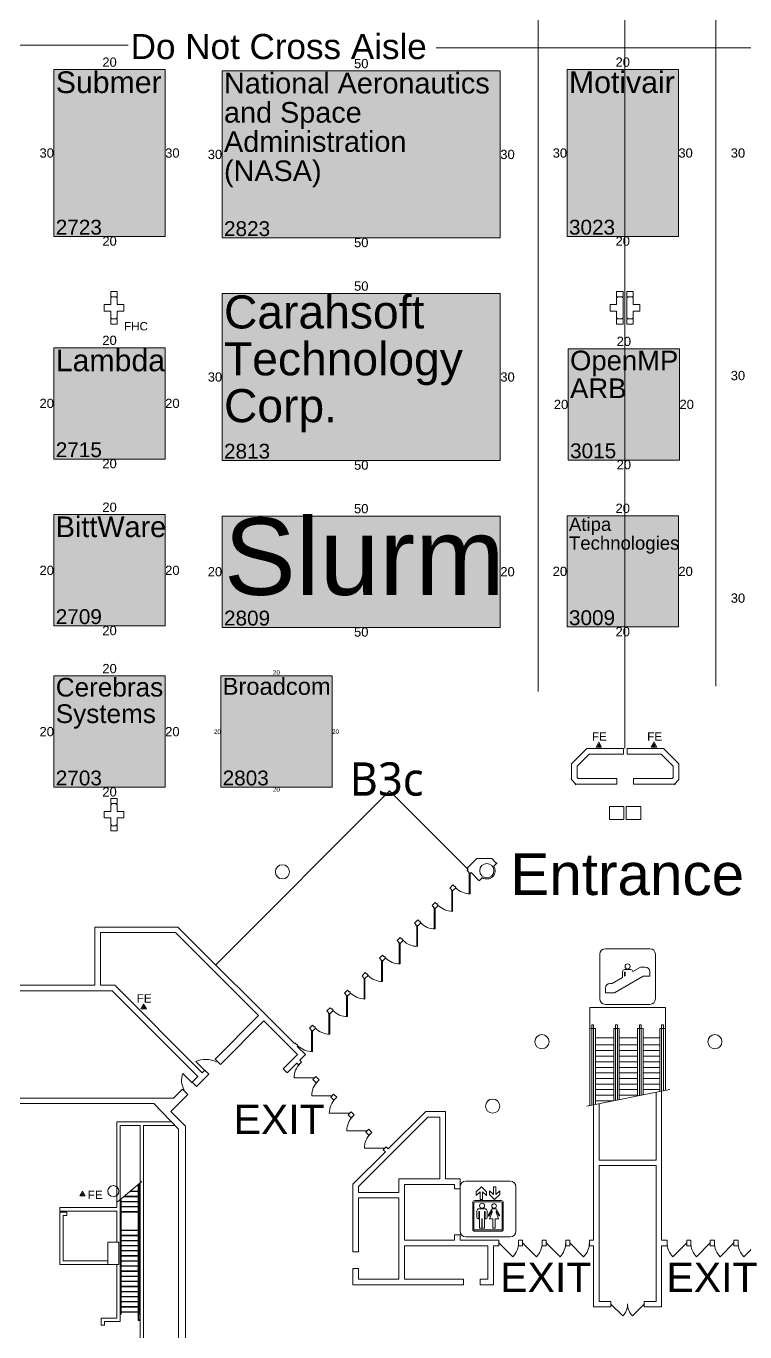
# Model space of a CAD drawing. Header units: inches. Extents: x -357 to 23496, y 116 to 10306.
# Drawn here: x 11485 to 13035, y 2562 to 5379 of the extents above; entities that cross this region are included whole.
import ezdxf
from ezdxf.enums import TextEntityAlignment as Align

# ---------------------------------------------------------------- set-up
doc = ezdxf.new("R2010")
doc.units = ezdxf.units.IN
doc.header["$MEASUREMENT"] = 0
for name, color, linetype, true_color in [('Airwall', 7, 'Continuous', 0xffffff), ('BOOTH_DIMENSION', 7, 'Continuous', 0x000000), ('BOOTH_NUMBER', 7, 'Continuous', 0x000000), ('BOOTHLAYER', 7, 'Continuous', 0x000000), ('Building', 7, 'Continuous', 0xffffff), ('Columns', 7, 'Continuous', 0xffffff), ('COMPANY_NAME', 7, 'Continuous', 0x000000), ('DRAWINGLAYER', 7, 'Continuous', 0xffffff), ('Exit Text', 7, 'Continuous', 0xffffff), ('Fire', 7, 'Continuous', 0xffffff), ('HIGHLIGHT_SCHEME', 7, 'Continuous', 0x000000), ('Symbols', 7, 'Continuous', 0xffffff), ('Text', 7, 'Continuous', 0xffffff)]:
    doc.layers.add(name, color=color, linetype=linetype, true_color=true_color)
doc.styles.add('Arial', font='Arial.ttf')
doc.styles.add('Trebuchet MS', font='trebuc.ttf')

msp = doc.modelspace()

# ---------------------------------------------------------------- hatches: boundary and pattern name
at = {"layer": 'HIGHLIGHT_SCHEME', "true_color": 0xe3923d, "transparency": 33554687}
for points in [[(11544.5, 5284.9), (11784.5, 5284.9), (11784.5, 4924.9), (11544.5, 4924.9)], [(11907.4, 5281.8), (12507.4, 5281.8), (12507.4, 4921.8), (11907.4, 4921.8)], [(12651.5, 5284.9), (12891.5, 5284.9), (12891.5, 4924.9), (12651.5, 4924.9)], [(11907.4, 4801.8), (12507.4, 4801.8), (12507.4, 4441.8), (11907.4, 4441.8)], [(11544.5, 4684.9), (11784.5, 4684.9), (11784.5, 4444.9), (11544.5, 4444.9)], [(12653.9, 4682.6), (12893.9, 4682.6), (12893.9, 4442.6), (12653.9, 4442.6)], [(11544.5, 4324.9), (11784.5, 4324.9), (11784.5, 4084.9), (11544.5, 4084.9)], [(11907.4, 4321.8), (12507.4, 4321.8), (12507.4, 4081.8), (11907.4, 4081.8)], [(12651.5, 4322.6), (12891.5, 4322.6), (12891.5, 4082.6), (12651.5, 4082.6)], [(11544.5, 3976.9), (11784.5, 3976.9), (11784.5, 3736.9), (11544.5, 3736.9)], [(11904.5, 3976.9), (12144.5, 3976.9), (12144.5, 3736.9), (11904.5, 3736.9)]]:
    msp.add_hatch(color=33, dxfattribs=at).paths.add_polyline_path(points, flags=0)

# ---------------------------------------------------------------- linework, layer by layer
at = {"layer": 'Airwall', "color": 4, "lineweight": 5, "transparency": 33554687}
msp.add_lwpolyline([(12776.3, 7245.3), (12776.3, 3820.5)], dxfattribs=at).dxf.unprotected_set("ltscale", 0)
at = {"layer": 'BOOTHLAYER', "color": 7, "lineweight": 5}
for points in [[(11544.5, 5284.9), (11784.5, 5284.9), (11784.5, 4924.9), (11544.5, 4924.9)], [(11907.4, 5281.8), (12507.4, 5281.8), (12507.4, 4921.8), (11907.4, 4921.8)], [(12651.5, 5284.9), (12891.5, 5284.9), (12891.5, 4924.9), (12651.5, 4924.9)], [(11907.4, 4801.8), (12507.4, 4801.8), (12507.4, 4441.8), (11907.4, 4441.8)], [(11544.5, 4684.9), (11784.5, 4684.9), (11784.5, 4444.9), (11544.5, 4444.9)], [(12653.9, 4682.6), (12893.9, 4682.6), (12893.9, 4442.6), (12653.9, 4442.6)], [(11544.5, 4324.9), (11784.5, 4324.9), (11784.5, 4084.9), (11544.5, 4084.9)], [(11907.4, 4321.8), (12507.4, 4321.8), (12507.4, 4081.8), (11907.4, 4081.8)], [(12651.5, 4322.6), (12891.5, 4322.6), (12891.5, 4082.6), (12651.5, 4082.6)], [(11544.5, 3976.9), (11784.5, 3976.9), (11784.5, 3736.9), (11544.5, 3736.9)], [(11904.5, 3976.9), (12144.5, 3976.9), (12144.5, 3736.9), (11904.5, 3736.9)]]:
    msp.add_lwpolyline(points, close=True, dxfattribs=at)
at = {"layer": 'Building', "color": 18, "lineweight": 5, "true_color": 0x000000, "transparency": 33554687}
for points in [[(12670.5, 3743.7), (12758.7, 3743.7), (12758.7, 3755.7), (12675.4, 3755.7), (12672.9, 3758.2), (12672.9, 3782.3), (12699.1, 3808.5), (12773.2, 3808.5), (12773.2, 3820.5), (12694.2, 3820.5), (12660.9, 3787.3), (12660.9, 3753.3), (12670.5, 3743.7), (12669.1, 3742.3)], [(12883, 3743.7), (12892.5, 3753.3), (12892.5, 3787.3), (12859.3, 3820.5), (12781.3, 3820.5), (12781.3, 3808.5), (12854.3, 3808.5), (12880.5, 3782.3), (12880.5, 3758.2), (12878, 3755.7), (12794.7, 3755.7), (12794.7, 3743.7), (12883, 3743.7), (12884.4, 3742.3)], [(12268.1, 3728.9), (11893.4, 3354.1)], [(12437.8, 3559.2), (12268.1, 3728.9)], [(12499.4, 3572.6), (12489.1, 3582.9), (12456.6, 3582.9), (12435.4, 3561.7)], [(12436.1, 3557.4), (12437.8, 3559.2)], [(12439.6, 3553.9), (12436.1, 3557.4)], [(12438.9, 3553.2), (12439.6, 3553.9)], [(12440.3, 3551.8), (12438.9, 3553.2)], [(12441, 3552.5), (12440.3, 3551.8)], [(12440.4, 3507.1), (12440.4, 3551.1)], [(12440.4, 3551.1), (12442.4, 3551.1)], [(12442.4, 3551.1), (12441, 3552.5)], [(12444.2, 3552.8), (12442.4, 3551.1)], [(12442.4, 3551.1), (12442.4, 3507.1)], [(12461.9, 3535.2), (12444.2, 3552.8)], [(12500.8, 3574), (12493.5, 3566.8)], [(12405, 3526.3), (12398.2, 3519.6)], [(12408.5, 3522.8), (12405, 3526.3)], [(12409.2, 3523.5), (12408.5, 3522.8)], [(12410.6, 3522.1), (12409.2, 3523.5)], [(12409.9, 3521.4), (12410.6, 3522.1)], [(12411.3, 3520), (12409.9, 3521.4)], [(12468.6, 3541.9), (12461.9, 3535.2)], [(12398.2, 3519.6), (12401.8, 3516.1)], [(12401.8, 3516.1), (12401.1, 3515.4)], [(12401.1, 3515.4), (12402.5, 3514)], [(12402.5, 3514), (12403.2, 3514.7)], [(12402.6, 3469.3), (12402.6, 3513.2)], [(12402.6, 3513.2), (12404.6, 3513.2)], [(12403.2, 3514.7), (12404.6, 3513.2)], [(12404.6, 3513.2), (12411.3, 3520)], [(12404.6, 3513.2), (12404.6, 3469.2)], [(12367.1, 3488.5), (12360.4, 3481.8)], [(12360.4, 3481.8), (12364, 3478.2)], [(12364, 3478.2), (12363.2, 3477.5)], [(12363.2, 3477.5), (12364.7, 3476.1)], [(12364.7, 3476.1), (12365.4, 3476.8)], [(12364.8, 3431.5), (12364.8, 3475.4)], [(12364.8, 3475.4), (12366.8, 3475.4)], [(12365.4, 3476.8), (12366.8, 3475.4)], [(12366.8, 3475.4), (12373.5, 3482.1)], [(12366.8, 3475.4), (12366.8, 3431.4)], [(12370.7, 3485), (12367.1, 3488.5)], [(12371.4, 3485.7), (12370.7, 3485)], [(12372.8, 3484.3), (12371.4, 3485.7)], [(12372.1, 3483.5), (12372.8, 3484.3)], [(12373.5, 3482.1), (12372.1, 3483.5)], [(12329.3, 3450.7), (12322.6, 3444)], [(12322.6, 3444), (12326.1, 3440.4)], [(12326.1, 3440.4), (12325.4, 3439.7)], [(12325.4, 3439.7), (12326.8, 3438.3)], [(12326.8, 3438.3), (12327.5, 3439)], [(12327, 3393.6), (12327, 3437.6)], [(12327, 3437.6), (12329, 3437.6)], [(12327.5, 3439), (12329, 3437.6)], [(12329, 3437.6), (12335.7, 3444.3)], [(12329, 3437.6), (12329, 3393.6)], [(12332.8, 3447.1), (12329.3, 3450.7)], [(12333.5, 3447.8), (12332.8, 3447.1)], [(12335, 3446.4), (12333.5, 3447.8)], [(12334.3, 3445.7), (12335, 3446.4)], [(12335.7, 3444.3), (12334.3, 3445.7)], [(11633.1, 3309.9), (11633.1, 3435.5)], [(11633.1, 3435.5), (11812.1, 3435.5)], [(11807.1, 3423.5), (11645.1, 3423.5)], [(11645.1, 3423.5), (11645.1, 3309.9)], [(11986.1, 3244.4), (11807.1, 3423.5)], [(11812.1, 3435.5), (12063.1, 3184.4)], [(12291.5, 3412.8), (12284.8, 3406.1)], [(12295, 3409.3), (12291.5, 3412.8)], [(12295.7, 3410), (12295, 3409.3)], [(12297.1, 3408.6), (12295.7, 3410)], [(12296.4, 3407.9), (12297.1, 3408.6)], [(12297.8, 3406.5), (12296.4, 3407.9)], [(12284.8, 3406.1), (12288.3, 3402.6)], [(12288.3, 3402.6), (12287.6, 3401.9)], [(12287.6, 3401.9), (12289, 3400.5)], [(12289, 3400.5), (12289.7, 3401.2)], [(12289.1, 3355.8), (12289.1, 3399.8)], [(12289.1, 3399.8), (12291.1, 3399.8)], [(12289.7, 3401.2), (12291.1, 3399.8)], [(12291.1, 3399.8), (12297.8, 3406.5)], [(12291.1, 3399.8), (12291.1, 3355.8)], [(12253.6, 3375), (12246.9, 3368.3)], [(12246.9, 3368.3), (12250.5, 3364.8)], [(12250.5, 3364.8), (12249.8, 3364)], [(12249.8, 3364), (12251.2, 3362.6)], [(12251.2, 3362.6), (12251.9, 3363.3)], [(12251.3, 3318), (12251.3, 3361.9)], [(12251.3, 3361.9), (12253.3, 3361.9)], [(12251.9, 3363.3), (12253.3, 3361.9)], [(12253.3, 3361.9), (12260, 3368.6)], [(12253.3, 3361.9), (12253.3, 3317.9)], [(12257.2, 3371.5), (12253.6, 3375)], [(12257.9, 3372.2), (12257.2, 3371.5)], [(12259.3, 3370.8), (12257.9, 3372.2)], [(12258.6, 3370.1), (12259.3, 3370.8)], [(12260, 3368.6), (12258.6, 3370.1)], [(12215.8, 3337.2), (12209.1, 3330.5)], [(12209.1, 3330.5), (12212.6, 3326.9)], [(12212.6, 3326.9), (12211.9, 3326.2)], [(12211.9, 3326.2), (12213.3, 3324.8)], [(12213.3, 3324.8), (12214, 3325.5)], [(12213.5, 3280.1), (12213.5, 3324.1)], [(12213.5, 3324.1), (12215.5, 3324.1)], [(12214, 3325.5), (12215.5, 3324.1)], [(12215.5, 3324.1), (12222.2, 3330.8)], [(12215.5, 3324.1), (12215.5, 3280.1)], [(12219.4, 3333.6), (12215.8, 3337.2)], [(12220.1, 3334.4), (12219.4, 3333.6)], [(12221.5, 3332.9), (12220.1, 3334.4)], [(12220.8, 3332.2), (12221.5, 3332.9)], [(12222.2, 3330.8), (12220.8, 3332.2)], [(10203.1, 3309.9), (11633.1, 3309.9)], [(11670.4, 3297.9), (10852.4, 3297.9)], [(11645.1, 3309.9), (11675.6, 3309.9)], [(11855, 3113.3), (11670.4, 3297.9)], [(11675.6, 3309.9), (11864.6, 3121)], [(12178, 3299.3), (12171.3, 3292.6)], [(12181.5, 3295.8), (12178, 3299.3)], [(12182.2, 3296.5), (12181.5, 3295.8)], [(12183.6, 3295.1), (12182.2, 3296.5)], [(12182.9, 3294.4), (12183.6, 3295.1)], [(12171.3, 3292.6), (12174.8, 3289.1)], [(12174.8, 3289.1), (12174.1, 3288.4)], [(12174.1, 3288.4), (12175.5, 3287)], [(12175.5, 3287), (12176.2, 3287.7)], [(12175.6, 3242.3), (12175.6, 3286.3)], [(12175.6, 3286.3), (12177.6, 3286.3)], [(12176.2, 3287.7), (12177.6, 3286.3)], [(12177.6, 3286.3), (12184.3, 3293)], [(12177.6, 3286.3), (12177.6, 3242.3)], [(12184.3, 3293), (12182.9, 3294.4)], [(11892.2, 3150.5), (11986.1, 3244.4)], [(12140.2, 3261.5), (12133.4, 3254.8)], [(12133.4, 3254.8), (12137, 3251.3)], [(12137, 3251.3), (12136.3, 3250.6)], [(12136.3, 3250.6), (12137.7, 3249.1)], [(12137.7, 3249.1), (12138.4, 3249.9)], [(12139.8, 3248.4), (12137.8, 3248.4)], [(12137.8, 3248.4), (12137.8, 3204.5)], [(12138.4, 3249.9), (12139.8, 3248.4)], [(12139.8, 3248.4), (12146.5, 3255.2)], [(12139.8, 3204.4), (12139.8, 3248.4)], [(12143.7, 3258), (12140.2, 3261.5)], [(12144.4, 3258.7), (12143.7, 3258)], [(12145.8, 3257.3), (12144.4, 3258.7)], [(12145.1, 3256.6), (12145.8, 3257.3)], [(12146.5, 3255.2), (12145.1, 3256.6)], [(12700.6, 3050.3), (12700.6, 3261.7), (12863.4, 3261.7), (12863.4, 3083)], [(11997.6, 3233), (11903.7, 3139.1)], [(12070.2, 3160.4), (11997.6, 3233)], [(12102.3, 3223.7), (12095.6, 3217)], [(12095.6, 3217), (12099.1, 3213.4)], [(12099.1, 3213.4), (12098.4, 3212.7)], [(12098.4, 3212.7), (12099.9, 3211.3)], [(12099.9, 3211.3), (12100.6, 3212)], [(12102, 3210.6), (12100, 3210.6)], [(12100, 3210.6), (12100, 3166.7)], [(12100.6, 3212), (12102, 3210.6)], [(12102, 3210.6), (12108.7, 3217.3)], [(12102, 3166.6), (12102, 3210.6)], [(12105.9, 3220.2), (12102.3, 3223.7)], [(12106.6, 3220.9), (12105.9, 3220.2)], [(12108, 3219.4), (12106.6, 3220.9)], [(12107.3, 3218.7), (12108, 3219.4)], [(12108.7, 3217.3), (12107.3, 3218.7)], [(12712.6, 3052.7), (12712.6, 3216.6), (12700.6, 3216.6)], [(12708.6, 3051.9), (12708.6, 3224.4), (12704.6, 3224.4), (12704.6, 3051.1)], [(12764, 3063.1), (12764, 3216.6), (12752, 3216.6), (12752, 3060.6)], [(12760, 3062.3), (12760, 3224.4), (12756, 3224.4), (12756, 3061.5)], [(12815.4, 3073.4), (12815.4, 3216.6), (12803.4, 3216.6), (12803.4, 3071)], [(12811.4, 3072.6), (12811.4, 3224.4), (12807.4, 3224.4), (12807.4, 3071.8)], [(12863.4, 3216.6), (12851.4, 3216.6), (12851.4, 3080.6)], [(12859.4, 3082.2), (12859.4, 3224.4), (12855.4, 3224.4), (12855.4, 3081.4)], [(12063.1, 3184.4), (12064.5, 3185.9)], [(12064.5, 3185.9), (12068, 3182.3)], [(12068, 3182.3), (12068.7, 3183)], [(12068.7, 3183), (12070.2, 3181.6)], [(12752, 3196.2), (12712.6, 3196.2)], [(12803.4, 3196.2), (12764, 3196.2)], [(12851.4, 3196.2), (12815.4, 3196.2)], [(12039.1, 3129.4), (12070.2, 3160.4)], [(12070.2, 3181.6), (12069.4, 3180.9)], [(12069.4, 3180.9), (12070.9, 3179.5)], [(12070.9, 3179.5), (12069.4, 3178.1)], [(12069.4, 3178.1), (12087.1, 3160.4)], [(12087.1, 3160.4), (12074.7, 3148)], [(12712.6, 3181.1), (12752, 3181.1)], [(12712.6, 3168.8), (12752, 3168.8)], [(12712.6, 3156.8), (12752, 3156.8)], [(12764, 3181.1), (12803.4, 3181.1)], [(12764, 3168.8), (12803.4, 3168.8)], [(12764, 3156.8), (12803.4, 3156.8)], [(12815.4, 3181.1), (12851.4, 3181.1)], [(12815.4, 3168.8), (12851.4, 3168.8)], [(12815.4, 3156.8), (12851.4, 3156.8)], [(11850.3, 3145.7), (11871.3, 3124.7)], [(11864.6, 3121), (11870.3, 3126.7)], [(11870.3, 3126.7), (11878.9, 3118.1)], [(11903.7, 3139.1), (11892.2, 3150.5)], [(12047.6, 3120.9), (12039.1, 3129.4)], [(12068.4, 3141.7), (12047.6, 3120.9)], [(12072.2, 3137.9), (12068.4, 3141.7)], [(12078.5, 3144.2), (12072.2, 3137.9)], [(12074.7, 3148), (12078.5, 3144.2)], [(12712.6, 3144.8), (12752, 3144.8)], [(12712.6, 3132.8), (12752, 3132.8)], [(12764, 3144.8), (12803.4, 3144.8)], [(12764, 3132.8), (12803.4, 3132.8)], [(12815.4, 3144.8), (12851.4, 3144.8)], [(12815.4, 3132.8), (12851.4, 3132.8)], [(11842.6, 3099.7), (11822.6, 3119.7)], [(11842.6, 3100.9), (11855, 3113.3)], [(11852.2, 3091.4), (11842.6, 3100.9)], [(11878.9, 3118.1), (11852.2, 3091.4)], [(12062.5, 3109.9), (12106.5, 3109.9)], [(12109.7, 3113.1), (12116.7, 3106), (12110.4, 3099.7), (12103.3, 3106.8), (12109.7, 3113.1)], [(12712.6, 3120.8), (12752, 3120.8)], [(12712.6, 3108.8), (12752, 3108.8)], [(12764, 3120.8), (12803.4, 3120.8)], [(12764, 3108.8), (12803.4, 3108.8)], [(12815.4, 3120.8), (12851.4, 3120.8)], [(12815.4, 3108.8), (12851.4, 3108.8)], [(10934.5, 3066.1), (11802.1, 3066.1), (11821.6, 3085.7), (11833.1, 3074.2), (11796.8, 3037.9), (11828, 3005.7), (11828, 2520.7), (11653.7, 2520.7), (11653.7, 2369.1), (11307.7, 2369.1)], [(12144.7, 3071.7), (12100.7, 3071.7)], [(12148.2, 3061.8), (12141.5, 3068.6), (12147.8, 3074.9), (12154.6, 3068.2), (12148.2, 3061.8)], [(12873.1, 3085), (12694, 3049)], [(12855.4, 3081.4), (12855.4, 2760), (12867.4, 2760), (12867.4, 2748), (12855.4, 2748), (12855.4, 2616), (12818, 2616), (12818, 2628), (12843.4, 2628), (12843.4, 2921.3), (12720.5, 2921.3), (12720.5, 2628), (12746, 2628), (12746, 2616), (12708.5, 2616), (12708.5, 2748), (12699.5, 2748), (12699.5, 2760), (12708.5, 2760), (12708.5, 3051.9)], [(12712.6, 3096.8), (12752, 3096.8)], [(12712.6, 3084.8), (12752, 3084.8)], [(12712.6, 3072.8), (12752, 3072.8)], [(12720.5, 3054.3), (12720.5, 2932.7), (12843.4, 2932.7), (12843.4, 3079)], [(12764, 3096.8), (12803.4, 3096.8)], [(12764, 3084.8), (12803.4, 3084.8)], [(12764, 3072.8), (12803.4, 3072.8)], [(12815.4, 3096.8), (12851.4, 3096.8)], [(12815.4, 3084.8), (12851.4, 3084.8)], [(11805.1, 3007.7), (11738, 3007.7), (11738, 2528.4), (11813, 2528.4), (11813, 2999.7), (11759.7, 3054.7), (10934.5, 3054.7)], [(12712.6, 3060.8), (12752, 3060.8)], [(11797.7, 3015.4), (11680.1, 3015.4), (11680.1, 2830.4), (11557.1, 2830.4), (11557.1, 2822.7), (11680.1, 2822.7), (11680.1, 2755.7)], [(12138.5, 3033.9), (12182.5, 3033.9)], [(12179.3, 3030.7), (12186, 3024), (12192.4, 3030.4), (12185.7, 3037.1), (12179.3, 3030.7)], [(12300.5, 2676), (12428.3, 2676), (12428.3, 2664), (12189.6, 2664), (12189.6, 2698.8), (12201.6, 2698.8), (12201.6, 2676), (12288.5, 2676), (12288.5, 2851.1), (12201.6, 2851.1), (12201.6, 2734.8), (12189.6, 2734.8), (12189.6, 2880.7), (12259.5, 2950.6), (12255, 2955.1), (12261.3, 2961.4), (12265.8, 2956.9), (12346.5, 3037.5), (12389, 3037.5), (12389, 2892), (12420.5, 2892), (12420.5, 2871.1), (12408.5, 2871.1), (12408.5, 2880), (12300.5, 2880), (12300.5, 2760), (12408.5, 2760), (12408.5, 2771.6), (12420.5, 2771.6), (12420.5, 2760), (12504.5, 2760), (12504.5, 2748), (12492.5, 2748), (12492.5, 2664), (12464.3, 2664), (12464.3, 2676), (12480.5, 2676), (12480.5, 2748), (12300.5, 2748), (12300.5, 2676)], [(12288.5, 2863.1), (12288.5, 2892), (12377, 2892), (12377, 3025.5), (12351.4, 3025.5), (12201.6, 2875.7), (12201.6, 2863.1), (12288.5, 2863.1)], [(11680.1, 2707.7), (11680.1, 2592), (11646.1, 2592), (11646.1, 2576.4), (11653.7, 2576.4), (11653.7, 2584.4), (11687.7, 2584.4), (11687.7, 3007.7), (11730.4, 3007.7), (11730.4, 2528.4), (11729.1, 2528.4), (11729.1, 2520.7)], [(12220.3, 2996.1), (12176.3, 2996.1)], [(12217.1, 2992.9), (12223.9, 2986.2), (12230.2, 2992.6), (12223.5, 2999.3), (12217.1, 2992.9)], [(12258.2, 2958.3), (12214.2, 2958.3)], [(11681.9, 2842.5), (11734.2, 2886.5)], [(11729.9, 2586.7), (11725.9, 2586.7), (11725.9, 2881.7)], [(11729.9, 2588.7), (11727.9, 2588.7), (11727.9, 2881.7)], [(11730.4, 2600.7), (11728.4, 2600.7), (11728.4, 2881.7)], [(11687.7, 2600.7), (11689.7, 2600.7), (11689.7, 2849.2)], [(11725.9, 2853.7), (11695.3, 2853.7)], [(11725.9, 2854.7), (11696.5, 2854.7)], [(11725.9, 2864.7), (11708.3, 2864.7)], [(11725.9, 2865.7), (11709.5, 2865.7)], [(11660.7, 2707.7), (11660.7, 2755.7), (11684.7, 2755.7), (11684.7, 2707.7), (11557.1, 2707.7), (11557.1, 2820.7), (11572.7, 2820.7), (11572.7, 2813.1), (11564.7, 2813.1), (11564.7, 2715.4), (11660.7, 2715.4)], [(11725.9, 2843.7), (11689.7, 2843.7)], [(11725.9, 2842.7), (11689.7, 2842.7)], [(11725.9, 2832.7), (11689.7, 2832.7)], [(11725.9, 2831.7), (11689.7, 2831.7)], [(11725.9, 2821.7), (11689.7, 2821.7)], [(11725.9, 2820.7), (11689.7, 2820.7)], [(11725.9, 2781.7), (11689.7, 2781.7)], [(11725.9, 2780.7), (11689.7, 2780.7)], [(11725.9, 2770.7), (11689.7, 2770.7)], [(11725.9, 2769.7), (11689.7, 2769.7)], [(12555.5, 2760), (12546.5, 2760), (12546.5, 2748), (12555.5, 2748), (12555.5, 2760)], [(12606.5, 2748), (12597.5, 2748), (12597.5, 2760), (12606.5, 2760), (12606.5, 2748)], [(12657.5, 2760), (12648.5, 2760), (12648.5, 2748), (12657.5, 2748), (12657.5, 2760)], [(12918.4, 2748), (12909.4, 2748), (12909.4, 2760), (12918.4, 2760), (12918.4, 2748)], [(12969.4, 2760), (12960.4, 2760), (12960.4, 2748), (12969.4, 2748), (12969.4, 2760)], [(13020.4, 2748), (13011.4, 2748), (13011.4, 2760), (13020.4, 2760), (13020.4, 2748)], [(11725.9, 2759.7), (11689.7, 2759.7)], [(11725.9, 2758.7), (11689.7, 2758.7)], [(11725.9, 2748.7), (11689.7, 2748.7)], [(11725.9, 2747.7), (11689.7, 2747.7)], [(11725.9, 2737.7), (11689.7, 2737.7)], [(11725.9, 2736.7), (11689.7, 2736.7)], [(12504.5, 2754), (12534.2, 2724.3)], [(12555.5, 2754), (12585.2, 2724.3)], [(12606.5, 2754), (12636.2, 2724.3)], [(12657.5, 2754), (12687.2, 2724.3)], [(12909.4, 2754), (12879.7, 2724.3)], [(12960.4, 2754), (12930.7, 2724.3)], [(13011.4, 2754), (12981.7, 2724.3)], [(13062.4, 2754), (13032.7, 2724.3)], [(11725.9, 2726.7), (11689.7, 2726.7)], [(11725.9, 2725.7), (11689.7, 2725.7)], [(11725.9, 2715.7), (11689.7, 2715.7)], [(11725.9, 2714.7), (11689.7, 2714.7)], [(11725.9, 2704.7), (11689.7, 2704.7)], [(11725.9, 2703.7), (11689.7, 2703.7)], [(11725.9, 2693.7), (11689.7, 2693.7)], [(11725.9, 2692.7), (11689.7, 2692.7)], [(11725.9, 2682.7), (11689.7, 2682.7)], [(11725.9, 2681.7), (11689.7, 2681.7)], [(11725.9, 2671.7), (11689.7, 2671.7)], [(11725.9, 2670.7), (11689.7, 2670.7)], [(11725.9, 2660.7), (11689.7, 2660.7)], [(11725.9, 2659.7), (11689.7, 2659.7)], [(11725.9, 2649.7), (11689.7, 2649.7)], [(11725.9, 2648.7), (11689.7, 2648.7)], [(11725.9, 2638.7), (11689.7, 2638.7)], [(11725.9, 2637.7), (11689.7, 2637.7)], [(11725.9, 2627.7), (11689.7, 2627.7)], [(11725.9, 2626.7), (11689.7, 2626.7)], [(12746, 2622), (12771.4, 2596.6)], [(12792.5, 2596.6), (12818, 2622)], [(11725.9, 2616.7), (11689.7, 2616.7)], [(11725.9, 2615.7), (11689.7, 2615.7)], [(11725.9, 2605.7), (11689.7, 2605.7)], [(11725.9, 2604.7), (11689.7, 2604.7)]]:
    msp.add_lwpolyline(points, dxfattribs=at).dxf.unprotected_set("ltscale", 0)
for centre, radius, start, end in [((12478.4, 3557), 18, -123.1359, 33.1359), ((12442.4, 3551.1), 44, -135, -90), ((12404.6, 3513.2), 44, -135, -90), ((12366.8, 3475.4), 44, -135, -90), ((12329, 3437.6), 44, -135, -90), ((12291.1, 3399.8), 44, -135, -90), ((12253.3, 3361.9), 44, -135, -90), ((12215.5, 3324.1), 44, -135, -90), ((12177.6, 3286.3), 44, -135, -90), ((12139.8, 3248.4), 44, -135, -90), ((12102, 3210.6), 44, -135, -90), ((11871.3, 3098.2), 51.9, 62.5115, 113.9254), ((12106.5, 3109.9), 44, 135, 180), ((11857.6, 3104.9), 38, 157.0943, -147.3362), ((12144.7, 3071.7), 44, 135, 180), ((12182.5, 3033.9), 44, 135, 180), ((12220.3, 2996.1), 44, 135, 180), ((12258.2, 2958.3), 44, 135, 180), ((12504.5, 2754), 42, -45, 1.2385), ((12555.5, 2754), 42, -45, 1.2385), ((12606.5, 2754), 42, -45, 1.2385), ((12657.5, 2754), 42, -45, 1.2385), ((12909.4, 2754), 42, 178.7615, -135), ((12960.4, 2754), 42, 178.7615, -135), ((13011.4, 2754), 42, 178.7615, -135), ((13062.4, 2754), 42, 178.7615, -135), ((12746, 2622), 36, -45, 1.6113), ((12818, 2622), 36, 178.3985, -135)]:
    msp.add_arc(centre, radius, start, end, dxfattribs=at).dxf.unprotected_set("ltscale", 0)
at = {"layer": 'Columns', "color": 6, "lineweight": 5, "transparency": 33554687}
for points in [[(11669, 4746.9), (11669, 4748.9), (11667, 4748.9), (11667, 4763.9), (11653, 4763.9), (11653, 4777.9), (11667, 4777.9), (11667, 4792.9), (11669, 4792.9), (11669, 4794.9)], [(11681, 4794.9), (11667, 4794.9), (11667, 4805.9), (11681, 4805.9), (11681, 4794.9)], [(11679, 4794.9), (11679, 4792.9), (11681, 4792.9), (11681, 4777.9), (11695, 4777.9), (11695, 4763.9), (11681, 4763.9), (11681, 4748.9), (11679, 4748.9), (11679, 4746.9)], [(12760.3, 4794.9), (12760.3, 4792.9), (12758.3, 4792.9), (12758.3, 4777.9), (12744.3, 4777.9), (12744.3, 4763.9), (12758.3, 4763.9), (12758.3, 4748.9), (12760.3, 4748.9), (12760.3, 4746.9)], [(12772.3, 4805.9), (12772.3, 4794.9), (12758.3, 4794.9), (12758.3, 4805.9), (12772.3, 4805.9)], [(12770.3, 4746.9), (12770.3, 4748.9), (12772.3, 4748.9), (12772.3, 4792.9), (12770.3, 4792.9), (12770.3, 4794.9)], [(12794.3, 4794.9), (12780.3, 4794.9), (12780.3, 4805.9), (12794.3, 4805.9), (12794.3, 4794.9)], [(12782.3, 4794.9), (12782.3, 4792.9), (12780.3, 4792.9), (12780.3, 4748.9), (12782.3, 4748.9), (12782.3, 4746.9)], [(12792.3, 4746.9), (12792.3, 4748.9), (12794.3, 4748.9), (12794.3, 4763.9), (12808.3, 4763.9), (12808.3, 4777.9), (12794.3, 4777.9), (12794.3, 4792.9), (12792.3, 4792.9), (12792.3, 4794.9)], [(11681, 4746.9), (11681, 4735.9), (11667, 4735.9), (11667, 4746.9), (11681, 4746.9)], [(12772.3, 4746.9), (12772.3, 4735.9), (12758.3, 4735.9), (12758.3, 4746.9), (12772.3, 4746.9)], [(12794.3, 4746.9), (12780.3, 4746.9), (12780.3, 4735.9), (12794.3, 4735.9), (12794.3, 4746.9)], [(11669, 3653.9), (11669, 3655.9), (11667, 3655.9), (11667, 3670.9), (11653, 3670.9), (11653, 3684.9), (11667, 3684.9), (11667, 3699.9), (11669, 3699.9), (11669, 3701.9)], [(11681, 3712.9), (11681, 3701.9), (11667, 3701.9), (11667, 3712.9), (11681, 3712.9)], [(11679, 3701.9), (11679, 3699.9), (11681, 3699.9), (11681, 3684.9), (11695, 3684.9), (11695, 3670.9), (11681, 3670.9), (11681, 3655.9), (11679, 3655.9), (11679, 3653.9)], [(12774.2, 3667.7), (12743.2, 3667.7), (12743.2, 3695.7), (12774.2, 3695.7), (12774.2, 3667.7)], [(12779.2, 3695.7), (12810.2, 3695.7), (12810.2, 3667.7), (12779.2, 3667.7), (12779.2, 3695.7)], [(11667, 3653.9), (11681, 3653.9), (11681, 3642.9), (11667, 3642.9), (11667, 3653.9)], [(12477.6, 3056.9), (12483.2, 3062.5)]]:
    msp.add_lwpolyline(points, dxfattribs=at).dxf.unprotected_set("ltscale", 0)
for centre, radius in [((12037.4, 3554.5), 15.3), ((12478.4, 3557), 15.3), ((12597.2, 3188.1), 15.3), ((12970.3, 3188.1), 15.3), ((12490.9, 3049.2), 15.3), ((11672.7, 2865.7), 12)]:
    msp.add_circle(centre, radius, dxfattribs=at).dxf.unprotected_set("ltscale", 0)
at = {"layer": 'DRAWINGLAYER', "color": 1, "lineweight": 5, "transparency": 33554687}
for points in [[(12589.1, 5719.3), (12589.1, 3943.3)], [(12972.5, 5719.3), (12972.5, 3955.3)], [(7912.3, 5337.3), (11704.3, 5337.3)], [(12368.7, 5331.7), (15884.7, 5331.7)]]:
    msp.add_lwpolyline(points, dxfattribs=at).dxf.unprotected_set("ltscale", 0)
at = {"layer": 'Fire', "color": 1, "lineweight": 5, "transparency": 33554687}
for points in [[(12726, 3823.7), (12720, 3834.1), (12714, 3823.7), (12726, 3823.7)], [(12845.1, 3823.7), (12839.1, 3834.1), (12833.1, 3823.7), (12845.1, 3823.7)], [(12717.5, 3825.7), (12722.6, 3825.7), (12720, 3830.1), (12717.5, 3825.7)], [(12836.6, 3825.7), (12841.6, 3825.7), (12839.1, 3830.1), (12836.6, 3825.7)], [(11744, 3259), (11738, 3269.4), (11732, 3259), (11744, 3259)], [(11735.5, 3261), (11740.5, 3261), (11738, 3265.4), (11735.5, 3261)], [(11612.1, 2855.4), (11606.1, 2865.8), (11600.1, 2855.4), (11612.1, 2855.4)], [(11603.5, 2857.4), (11608.6, 2857.4), (11606.1, 2861.8), (11603.5, 2857.4)]]:
    msp.add_lwpolyline(points, dxfattribs=at).dxf.unprotected_set("ltscale", 0)
at = {"layer": 'Symbols', "color": 4, "lineweight": 5, "transparency": 33554687}
for points in [[(12830, 3388.7), (12734, 3388.7)], [(12722, 3376.7), (12722, 3280.7)], [(12842, 3280.7), (12842, 3376.7)], [(12771, 3326.7), (12748.6, 3313.8)], [(12754, 3293.8), (12815.3, 3329.2)], [(12771, 3339.4), (12771, 3326.7)], [(12788.6, 3343.8), (12775.4, 3343.8)], [(12776.5, 3338.3), (12775.4, 3338.3), (12775.4, 3329.3), (12776.5, 3329.9), (12776.5, 3338.3)], [(12810, 3349.2), (12793, 3339.4)], [(12820, 3349.2), (12810, 3349.2)], [(12815.3, 3329.2), (12830, 3329.2)], [(12830, 3329.2), (12830, 3339.2)], [(12734, 3303.8), (12734, 3293.8)], [(12748.6, 3313.8), (12744, 3313.8)], [(12734, 3293.8), (12754, 3293.8)], [(12734, 3268.7), (12830, 3268.7)], [(12420.9, 2875.3), (12420.9, 2779.3)], [(12528.9, 2887.3), (12432.9, 2887.3)], [(12455.6, 2864.1), (12466.6, 2875.1), (12477.6, 2864.1), (12477.6, 2856.4), (12469.3, 2864.6), (12469.3, 2847.6), (12463.8, 2847.6), (12463.8, 2864.6), (12455.6, 2856.4), (12455.6, 2864.1)], [(12506.2, 2866.4), (12497.9, 2858.2), (12497.9, 2875.1), (12492.4, 2875.1), (12492.4, 2858.2), (12484.2, 2866.4), (12484.2, 2858.6), (12495.2, 2847.6), (12506.2, 2858.6), (12506.2, 2866.4)], [(12540.9, 2779.3), (12540.9, 2875.3)], [(12509.5, 2845.3), (12452.3, 2845.3)], [(12447.9, 2840.9), (12447.9, 2783.7)], [(12450.6, 2840.9), (12450.6, 2783.7)], [(12509.5, 2842.5), (12452.3, 2842.5)], [(12457, 2823.3), (12457, 2809)], [(12474.6, 2827.7), (12461.4, 2827.7)], [(12461.4, 2806.2), (12461.4, 2822.2)], [(12461.4, 2822.2), (12462.5, 2822.2)], [(12462.5, 2822.2), (12462.5, 2785.9)], [(12473.5, 2785.9), (12473.5, 2822.2)], [(12473.5, 2822.2), (12474.6, 2822.2)], [(12474.6, 2822.2), (12474.6, 2806.2)], [(12479, 2809), (12479, 2823.3)], [(12482.1, 2814.8), (12489.5, 2827.7)], [(12489.5, 2823.3), (12482.9, 2811.8)], [(12484.2, 2806.2), (12489.5, 2820.6)], [(12489.5, 2827.7), (12498.3, 2827.7)], [(12489.5, 2820.6), (12489.5, 2823.3)], [(12498.3, 2827.7), (12505.7, 2814.8)], [(12504.9, 2811.8), (12498.3, 2823.3)], [(12498.3, 2823.3), (12498.3, 2820.6)], [(12498.3, 2820.6), (12503.5, 2806.2)], [(12511.1, 2783.7), (12511.1, 2840.9)], [(12513.9, 2783.7), (12513.9, 2840.9)], [(12459.7, 2806.2), (12461.4, 2806.2)], [(12467.4, 2785.9), (12467.4, 2806.2)], [(12467.4, 2806.2), (12468.5, 2806.2)], [(12468.5, 2806.2), (12468.5, 2785.9)], [(12474.6, 2806.2), (12476.2, 2806.2)], [(12491.1, 2806.2), (12484.2, 2806.2)], [(12491.1, 2785.9), (12491.1, 2806.2)], [(12503.5, 2806.2), (12496.6, 2806.2)], [(12496.6, 2806.2), (12496.6, 2785.9)], [(12432.9, 2767.3), (12528.9, 2767.3)], [(12452.3, 2782), (12509.5, 2782)], [(12452.3, 2779.3), (12509.5, 2779.3)], [(12462.5, 2785.9), (12467.4, 2785.9)], [(12468.5, 2785.9), (12473.5, 2785.9)], [(12496.6, 2785.9), (12491.1, 2785.9)]]:
    msp.add_lwpolyline(points, dxfattribs=at).dxf.unprotected_set("ltscale", 0)
for centre, radius in [((12782, 3350.4), 5.5), ((12468, 2834.3), 5.5), ((12493.9, 2833.7), 4.95)]:
    msp.add_circle(centre, radius, dxfattribs=at).dxf.unprotected_set("ltscale", 0)
for centre, radius, start, end in [((12734, 3376.7), 12, 90, 180), ((12830, 3376.7), 12, 0, 90), ((12775.4, 3339.4), 4.4, 90, 180), ((12788.6, 3339.4), 4.4, -0.0614, 90), ((12820, 3339.2), 10, 0, 90), ((12744, 3303.8), 10, 90, 180), ((12734, 3280.7), 12, 180, -90), ((12830, 3280.7), 12, -90, 0), ((12432.9, 2875.3), 12, 90, 180), ((12528.9, 2875.3), 12, 0, 90), ((12452.3, 2840.9), 4.4, 90, 180), ((12509.5, 2840.9), 4.4, 0, 90), ((12452.3, 2840.9), 1.65, 90, 180), ((12461.4, 2823.3), 4.4, 90, 180), ((12474.6, 2823.3), 4.4, 0, 90), ((12509.5, 2840.9), 1.65, 0, 90), ((12459.7, 2809), 2.75, 180, -90), ((12476.2, 2809), 2.75, -90, 0), ((12484, 2813.7), 2.2, 150, -120), ((12503.8, 2813.7), 2.2, -60, 30), ((12432.9, 2779.3), 12, 180, -90), ((12452.3, 2783.7), 4.4, 180, -90), ((12452.3, 2783.7), 1.65, 180, -90), ((12509.5, 2783.7), 1.65, -90, 0), ((12509.5, 2783.7), 4.4, -90, 0), ((12528.9, 2779.3), 12, -90, 0)]:
    msp.add_arc(centre, radius, start, end, dxfattribs=at).dxf.unprotected_set("ltscale", 0)

# ---------------------------------------------------------------- texts
at = {"layer": 'BOOTH_DIMENSION', "color": 8, "style": 'Arial'}
for s, height, p in [('20', 20, (11664.5, 5284.9)), ('50', 20, (12207.4, 5281.8)), ('20', 20, (12771.5, 5284.9)), ('50', 20, (12207.4, 4801.8)), ('20', 20, (11664.5, 4684.9)), ('20', 20, (12773.9, 4682.6)), ('20', 20, (11664.5, 4324.9)), ('50', 20, (12207.4, 4321.8)), ('20', 20, (12771.5, 4322.6)), ('20', 20, (11664.5, 3976.9)), ('20', 9.6, (12024.5, 3976.9))]:
    msp.add_text(s, height=height, dxfattribs=at).set_placement(p, align=Align.BOTTOM_CENTER)
for s, height, p in [('30', 20, (11544.5, 5104.9)), ('30', 20, (11907.4, 5101.8)), ('30', 20, (12651.5, 5104.9)), ('30', 20, (13035.5, 5104.9)), ('30', 20, (11907.4, 4621.8)), ('30', 20, (13035.5, 4624.9)), ('20', 20, (11544.5, 4564.9)), ('20', 20, (12653.9, 4562.6)), ('20', 20, (11544.5, 4204.9)), ('20', 20, (11907.4, 4201.8)), ('20', 20, (12651.5, 4202.6)), ('30', 20, (13035.5, 4144.9)), ('20', 20, (11544.5, 3856.9)), ('20', 9.6, (11904.5, 3856.9))]:
    msp.add_text(s, height=height, dxfattribs=at).set_placement(p, align=Align.MIDDLE_RIGHT)
for s, height, p in [('30', 20, (11784.5, 5104.9)), ('30', 20, (12507.4, 5101.8)), ('30', 20, (12891.5, 5104.9)), ('30', 20, (12507.4, 4621.8)), ('20', 20, (11784.5, 4564.9)), ('20', 20, (12893.9, 4562.6)), ('20', 20, (11784.5, 4204.9)), ('20', 20, (12507.4, 4201.8)), ('20', 20, (12891.5, 4202.6)), ('20', 20, (11784.5, 3856.9)), ('20', 9.6, (12144.5, 3856.9))]:
    msp.add_text(s, height=height, dxfattribs=at).set_placement(p, align=Align.MIDDLE_LEFT)
for s, height, p in [('20', 20, (11664.5, 4924.9)), ('50', 20, (12207.4, 4921.8)), ('20', 20, (12771.5, 4924.9)), ('20', 20, (11664.5, 4444.9)), ('50', 20, (12207.4, 4441.8)), ('20', 20, (12773.9, 4442.6)), ('20', 20, (11664.5, 4084.9)), ('50', 20, (12207.4, 4081.8)), ('20', 20, (12771.5, 4082.6)), ('20', 20, (11664.5, 3736.9)), ('20', 9.6, (12024.5, 3736.9))]:
    msp.add_text(s, height=height, dxfattribs=at).set_placement(p, align=Align.TOP_CENTER)
at = {"layer": 'BOOTH_NUMBER', "color": 18, "true_color": 0x000000, "style": 'Arial'}
for s, p in [('2723', (11548.5, 4928.9)), ('2823', (11911.4, 4925.8)), ('3023', (12655.5, 4928.9)), ('2715', (11548.5, 4448.9)), ('2813', (11911.4, 4445.8)), ('3015', (12657.9, 4446.6)), ('2709', (11548.5, 4088.9)), ('2809', (11911.4, 4085.8)), ('3009', (12655.5, 4086.6)), ('2703', (11548.5, 3740.9)), ('2803', (11908.5, 3740.9))]:
    msp.add_text(s, height=32, dxfattribs=at).set_placement(p)
at = {"layer": 'COMPANY_NAME', "color": 18, "true_color": 0x000000, "attachment_point": 1, "line_spacing_factor": 0.85, "style": 'Arial'}
for s, insert, char_height, width in [('Submer', (11548.5, 5280.9), 46.69, 236), ('National Aeronautics and Space Administration (NASA)', (11911.4, 5277.8), 44.464, 596), ('Motivair', (12655.5, 5280.9), 46.69, 236), ('Carahsoft Technology Corp.', (11911.4, 4797.8), 71.347, 596), ('Lambda', (11548.5, 4680.9), 46.69, 236), ('OpenMP ARB', (12657.9, 4678.6), 42.35, 236), ('BittWare', (11548.5, 4320.9), 44.46, 236), ('Slurm', (11911.4, 4317.8), 166, 596), ('Atipa Technologies', (12655.5, 4318.6), 28.662, 236), ('Cerebras Systems', (11548.5, 3972.9), 40.33, 236), ('Broadcom', (11908.5, 3972.9), 36.58, 236)]:
    msp.add_mtext(s, dxfattribs=dict(at, insert=insert, char_height=char_height, width=width))
at = {"layer": 'DRAWINGLAYER', "color": 1, "style": 'Arial'}
msp.add_text('Do Not Cross Aisle', height=54.135, rotation=360, dxfattribs=at).set_placement((12029.4, 5334.5), align=Align.MIDDLE_CENTER)
at = {"layer": 'DRAWINGLAYER', "color": 33, "true_color": 0xe3923d, "style": 'Arial'}
msp.add_text('Entrance', height=90.23, rotation=360, dxfattribs=at).set_placement((12781.2, 3549.5), align=Align.MIDDLE_CENTER)
at = {"layer": 'Exit Text', "color": 1, "style": 'Arial'}
for p in [(12030.4, 2989.1), (12605.5, 2648.2), (12964, 2648.2)]:
    msp.add_text('EXIT', height=63.28, rotation=0.0178, dxfattribs=at).set_placement(p, align=Align.CENTER)
at = {"layer": 'Fire', "color": 1, "style": 'Arial'}
for s, p in [('FHC', (11721.5, 4722.2)), ('FE', (12721.2, 3837.3)), ('FE', (12840.3, 3837.3)), ('FE', (11739.2, 3272.6)), ('FE', (11633.6, 2848.8))]:
    msp.add_text(s, height=18, rotation=360, dxfattribs=at).set_placement(p, align=Align.CENTER)
at = {"layer": 'Text', "color": 18, "true_color": 0x000000, "style": 'Trebuchet MS'}
msp.add_text('B3c', height=72, rotation=360, dxfattribs=at).set_placement((12262.2, 3718.7), align=Align.CENTER)

doc.saveas('drawing.dxf')
